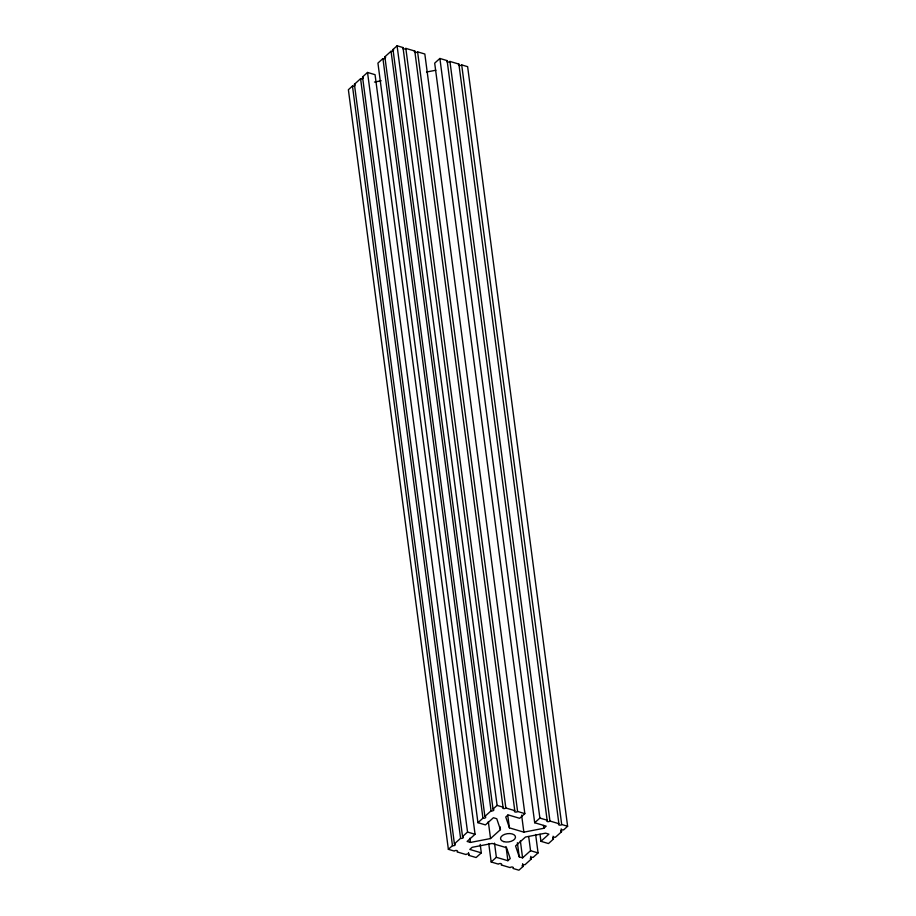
<?xml version="1.0" encoding="UTF-8"?>
<svg xmlns="http://www.w3.org/2000/svg" width="916" height="916" viewBox="0 0 916 916"><rect width="100%" height="100%" fill="white"/><g stroke="black" fill="none" stroke-linecap="round" stroke-linejoin="round"><path stroke-width="1.37" d="M354.95 85.612A1.729 0.95 -7.5 0 1 352.465 86.035L348.378 89.722L448.371 849.327L454.302 851.078A1.729 0.95 -7.5 0 1 456.752 850.552A1.729 0.95 -7.5 0 1 457.118 851.914L466.061 854.559A1.729 0.95 -7.5 0 1 468.511 854.033A1.729 0.95 -7.5 0 1 468.877 855.395L476.114 857.536L481.312 852.853L480.202 844.346M448.371 849.327L452.47 845.628A1.729 0.95 -7.5 0 0 454.954 845.205A1.729 0.95 -7.5 0 0 454.416 843.876L354.412 84.283L360.583 78.707A1.729 0.95 -7.5 0 0 363.286 78.032M454.416 843.876L460.588 838.312A1.729 0.95 -7.5 0 0 463.084 837.888A1.729 0.95 -7.5 0 0 462.534 836.56L362.53 76.955L367.534 72.444L375.056 74.677L475.06 834.27L467.103 841.449L470.446 842.434L490.552 838.552L500.434 829.644L500.067 826.805M385.098 58.361A1.729 0.95 -7.5 0 1 382.934 58.567L377.93 63.078L477.934 822.683L485.457 824.904L493.415 817.725L496.758 818.721L500.434 829.644M477.934 822.683L482.938 818.171A1.729 0.95 -7.5 0 0 485.423 817.736A1.729 0.95 -7.5 0 0 484.873 816.419L384.869 56.815L391.052 51.239A1.729 0.95 -7.5 0 0 393.536 50.815M484.873 816.419L491.056 810.843A1.729 0.95 -7.5 0 0 493.541 810.42A1.729 0.95 -7.5 0 0 493.003 809.091L392.998 49.487L397.086 45.8L403.017 47.552A1.729 0.95 -7.5 0 0 403.384 48.914A1.729 0.95 -7.5 0 0 405.834 48.388L414.776 51.033L514.781 810.637A1.729 0.95 -7.5 0 0 515.135 812A1.729 0.95 -7.5 0 0 517.597 811.462L524.834 813.614L424.829 54.01L417.593 51.868A1.729 0.95 -7.5 0 1 416.013 52.487A1.729 0.95 -7.5 0 1 414.547 52.052M540.005 834.236L540.944 841.323L548.466 843.556L553.47 839.045A1.729 0.95 -7.5 0 1 553.024 837.751A1.729 0.95 -7.5 0 1 555.417 837.281L561.588 831.717A1.729 0.95 -7.5 0 1 561.05 830.388A1.729 0.95 -7.5 0 1 563.535 829.965L567.622 826.278L467.629 66.673L461.698 64.922A1.729 0.95 -7.5 0 1 459.248 65.448A1.729 0.95 -7.5 0 1 458.882 64.086L449.939 61.441A1.729 0.95 -7.5 0 1 447.489 61.967A1.729 0.95 -7.5 0 1 447.123 60.605L439.886 58.464L434.688 63.147L534.692 822.751L546.211 826.163L543.852 828.282L523.86 832.152L509.422 827.869L505.758 817.015L508.117 814.885L519.635 818.297L524.834 813.614M462.534 836.56L467.538 832.049L367.534 72.444M493.003 809.091L497.09 805.404L397.086 45.8M522.635 863.673L523.002 866.513L518.914 870.2L512.983 868.448A1.729 0.95 -7.5 0 0 512.616 867.086A1.729 0.95 -7.5 0 0 510.166 867.612L501.224 864.967A1.729 0.95 -7.5 0 0 500.857 863.605A1.729 0.95 -7.5 0 0 498.407 864.132L491.171 861.99L496.358 857.307L494.503 843.132M534.692 822.751L539.879 818.068L439.886 58.464M496.358 857.307L507.888 860.708L510.235 858.59L506.582 847.724L492.144 843.453L472.152 847.311L469.793 849.441L481.312 852.853M540.944 841.323L548.902 834.155L545.558 833.159L525.452 837.041L515.571 845.96L519.246 856.884L522.589 857.868L530.547 850.701L528.681 836.526M530.753 856.357L531.12 859.185L524.948 864.761A1.729 0.95 -7.5 0 0 522.464 865.185A1.729 0.95 -7.5 0 0 523.002 866.513M535.642 834.499L538.07 852.922L533.078 857.433A1.729 0.95 -7.5 0 0 530.685 857.891A1.729 0.95 -7.5 0 0 531.12 859.185M374.472 82.062L381.171 80.768M426.524 72.032L435.856 70.234M497.09 805.404L503.021 807.156A1.729 0.95 -7.5 0 0 503.388 808.519A1.729 0.95 -7.5 0 0 505.838 807.992L514.781 810.637M539.879 818.068L547.127 820.209A1.729 0.95 -7.5 0 0 547.482 821.572A1.729 0.95 -7.5 0 0 549.943 821.034L558.886 823.69A1.729 0.95 -7.5 0 0 559.241 825.041A1.729 0.95 -7.5 0 0 561.703 824.514L567.622 826.278M467.538 832.049L475.06 834.27M530.547 850.701L538.07 852.922M461.698 64.922L561.703 824.514M561.222 828.888L561.588 831.717M458.882 64.086L558.886 823.69M553.092 836.205L553.47 839.045M449.939 61.441L549.943 821.034M447.123 60.605L547.127 820.209M543.474 825.453L543.852 828.282M521.628 815.137L523.86 832.152M417.593 51.868L517.597 811.462M520.357 840.865L522.589 857.868M517.38 842.709L519.246 856.884M507.739 815.114L509.422 827.869M405.834 48.388L505.838 807.992M403.017 47.552L503.021 807.156M506.021 846.544L507.888 860.708M391.052 51.239L491.056 810.843M488.308 821.549L490.552 838.552M488.743 843.567L491.171 861.99M382.934 58.567L482.938 818.171M469.885 838.186L470.446 842.434M468.5 852.556L468.877 855.395M360.583 78.707L460.588 838.312M352.465 86.035L452.47 845.628M392.998 49.487A1.729 0.95 -7.5 0 1 393.64 49.807M414.41 51.811A1.729 0.95 -7.5 0 1 414.776 51.033M354.412 84.283A1.729 0.95 -7.5 0 1 355.053 84.593M384.869 56.815A1.729 0.95 -7.5 0 1 385.682 57.364M362.53 76.955A1.729 0.95 -7.5 0 1 363.171 77.276M503.743 841.632A7.534 4.168 -7.5 0 0 515.468 837.464A7.534 4.168 -7.5 0 0 504.796 834.304A7.534 4.168 -7.5 0 0 503.743 841.632"/></g></svg>
